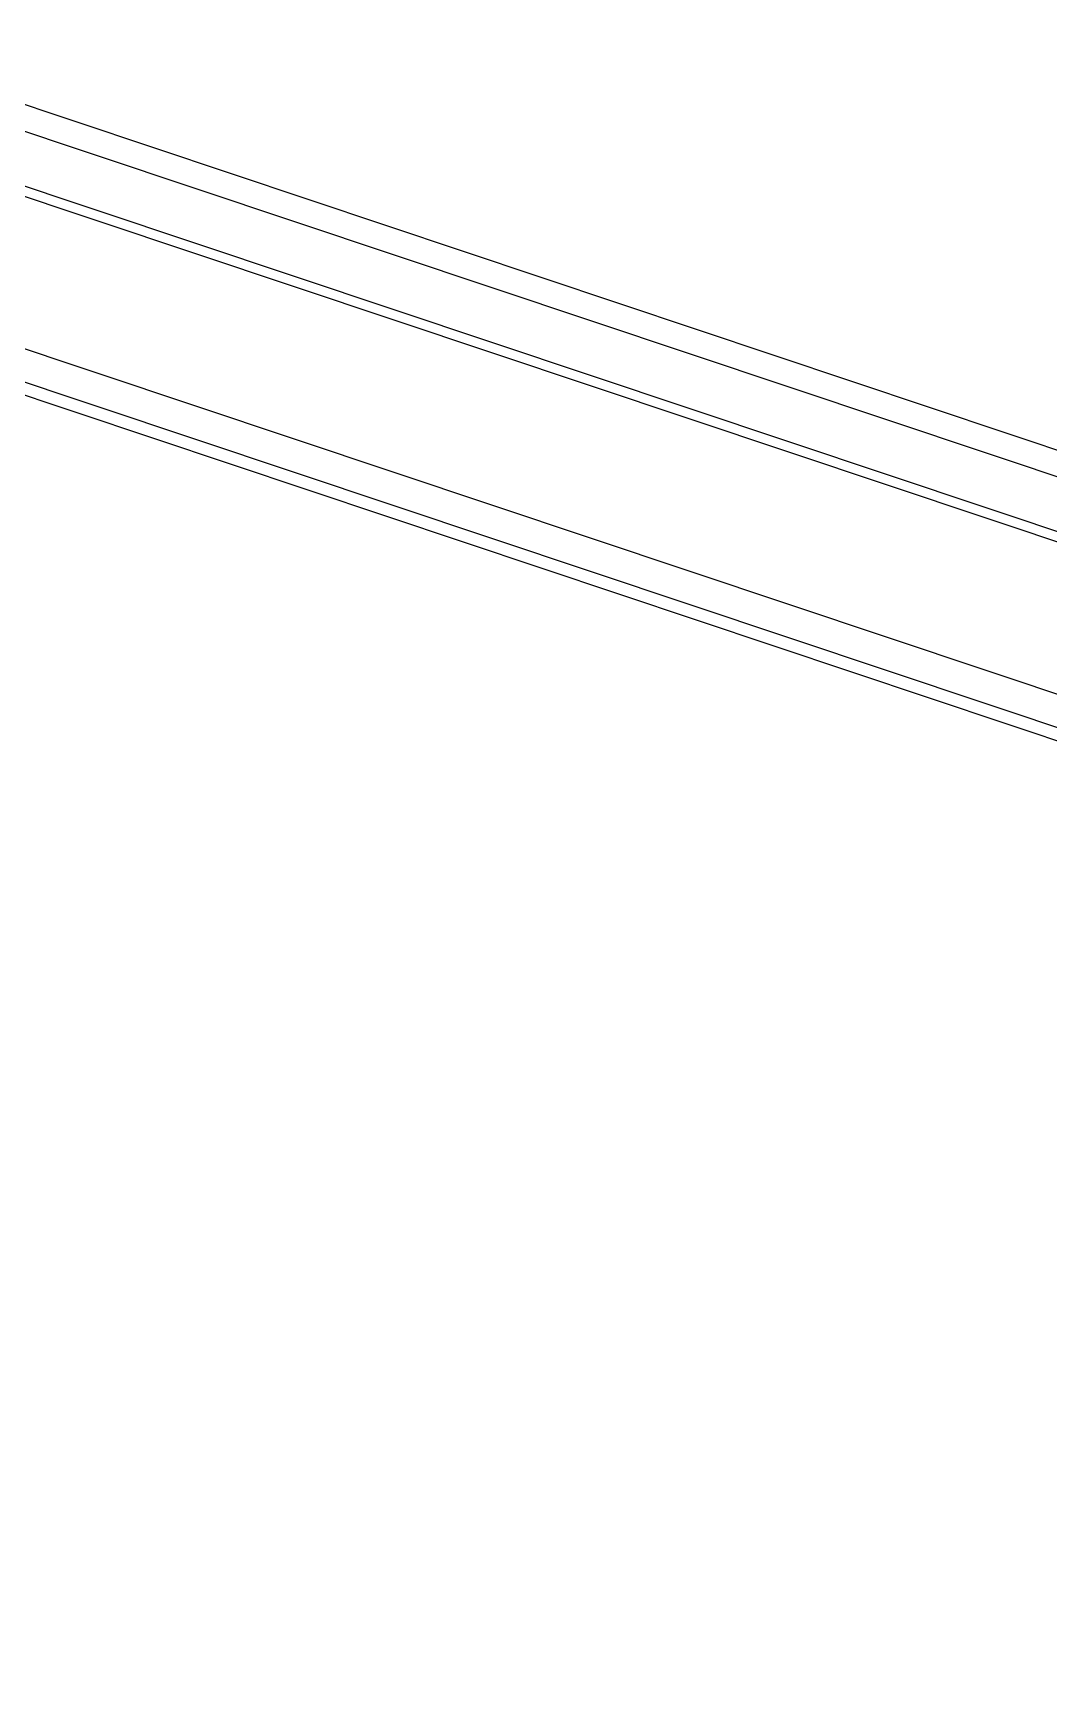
# Model space of a CAD drawing. Header units: millimetres. Extents: x 2015 to 2819, y -1311 to -752.
# Drawn here: x 2334.65 to 2360.3, y -1260.99 to -1219.08 of the extents above; entities that cross this region are included whole.
import ezdxf

# ---------------------------------------------------------------- set-up
doc = ezdxf.new("R2010")
doc.units = ezdxf.units.MM
doc.layers.add('06___PRT_ALL_SURFS', color=7, linetype='Continuous')

# ---------------------------------------------------------------- blocks, each defined once
blk = doc.blocks.new('*u43')
at = {"layer": '06___PRT_ALL_SURFS', "color": 7, "linetype": 'Continuous'}
for p, q in [((73.53, -107.378), (-93.594, -51.476)), ((-94.353, -52.149), (73.649, -108.346)), ((72.69, -109.951), (-95.284, -53.764)), ((72.398, -110.21), (-95.576, -54.023)), ((70.693, -114.971), (-98.895, -58.245)), ((71.49, -116.405), (-99.282, -59.283)), ((71.883, -116.998), (-98.889, -59.876))]:
    blk.add_line(p, q, dxfattribs=at)

msp = doc.modelspace()

# ---------------------------------------------------------------- block references
at = {"xscale": 0.7217100000000002, "yscale": 0.7217100000000002, "zscale": 0.7217100000000002}
msp.add_blockref('*u43', (2380.49, -1176.547), dxfattribs=at)

doc.saveas('drawing.dxf')
